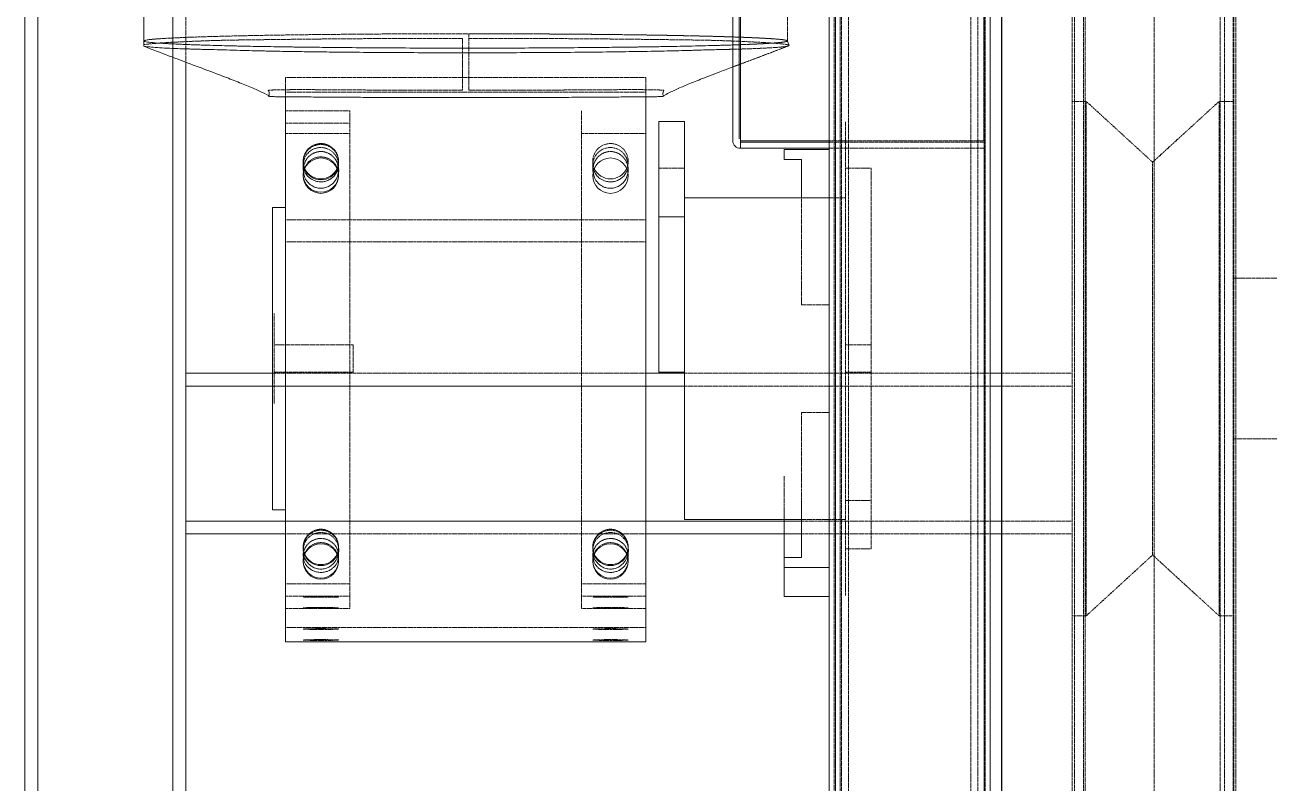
# Model space of a CAD drawing. Header units: millimetres. Extents: x 5343 to 29633, y -275 to 12336.
# Drawn here: x 20138.6 to 20525.3, y 4770.8 to 5006.6 of the extents above; entities that cross this region are included whole.
import ezdxf

# ---------------------------------------------------------------- set-up
doc = ezdxf.new("R2010")
doc.units = ezdxf.units.MM
doc.linetypes.add('HIDDEN', pattern=[0.375, 0.25, -0.125])

msp = doc.modelspace()

# ---------------------------------------------------------------- linework, layer by layer
at = {"linetype": 'HIDDEN', "lineweight": 0}
for p, q in [((20392, 3943.72), (20392, 6339.69)), ((20392.4, 3942.64), (20392.4, 6337.2)), ((20434.8, 3942.64), (20434.8, 6336.55)), ((20390.1, 3291.13), (20390.1, 5974.26)), ((20390.5, 5974.25), (20390.5, 3268.14)), ((20436.7, 5974.25), (20436.7, 3395.52)), ((20436.7, 3268.14), (20436.7, 5974.25)), ((20436.7, 5974.25), (20436.7, 3395.1)), ((20437.1, 5974.32), (20437.1, 3267.96)), ((20142.6, 2442.27), (20142.6, 5894.27)), ((20184.6, 2484.27), (20184.6, 5852.27)), ((20468.1, 5848.27), (20468.1, 2488.27)), ((20510.1, 5848.27), (20510.1, 2488.27)), ((20464.1, 5568.27), (20464.1, 4982.8)), ((20464.81, 5568.27), (20464.81, 2488.27)), ((20467.64, 5568.27), (20467.64, 2488.27)), ((20489.56, 5568.27), (20489.56, 2488.27)), ((20511.48, 5568.27), (20511.48, 2488.27)), ((20514.1, 5568.27), (20514.1, 4982.8)), ((20514.31, 5568.27), (20514.31, 2488.27)), ((20515.01, 5568.27), (20515.01, 2488.27)), ((20394.6, 2623.88), (20394.6, 5182.8)), ((20432.6, 2623.88), (20432.6, 5182.8)), ((20436.6, 4970.52), (20436.6, 5042.62)), ((20184.6, 4996.51), (20184.6, 5012.53)), ((20188.6, 4995), (20188.6, 5012.7)), ((20375.6, 5001.6), (20375.6, 5011.6)), ((20175.78, 5001.74), (20175.6, 5001.6)), ((20175.6, 5000.43), (20175.6, 5000.34)), ((20176.3, 5001.87), (20175.78, 5001.74)), ((20177.18, 5002), (20176.3, 5001.87)), ((20178.4, 5002.13), (20177.18, 5002)), ((20179.96, 5002.26), (20178.4, 5002.13)), ((20181.86, 5002.38), (20179.96, 5002.26)), ((20184.09, 5002.5), (20181.86, 5002.38)), ((20186.64, 5002.62), (20184.09, 5002.5)), ((20189.5, 5002.74), (20186.64, 5002.62)), ((20192.66, 5002.85), (20189.5, 5002.74)), ((20196.12, 5002.96), (20192.66, 5002.85)), ((20199.85, 5003.06), (20196.12, 5002.96)), ((20203.85, 5003.16), (20199.85, 5003.06)), ((20208.1, 5003.25), (20203.85, 5003.16)), ((20212.59, 5003.34), (20208.1, 5003.25)), ((20217.3, 5003.42), (20212.59, 5003.34)), ((20222.22, 5003.49), (20217.3, 5003.42)), ((20227.32, 5003.56), (20222.22, 5003.49)), ((20232.6, 5003.62), (20227.32, 5003.56)), ((20238.02, 5003.67), (20232.6, 5003.62)), ((20243.58, 5003.72), (20238.02, 5003.67)), ((20249.24, 5003.76), (20243.58, 5003.72)), ((20255, 5003.79), (20249.24, 5003.76)), ((20260.84, 5003.81), (20255, 5003.79)), ((20266.72, 5003.83), (20260.84, 5003.81)), ((20272.64, 5003.84), (20266.72, 5003.83)), ((20278.57, 5003.84), (20272.64, 5003.84)), ((20274.6, 5002.41), (20274.6, 4994.36)), ((20276.6, 5003.84), (20276.61, 5002.41)), ((20276.61, 4994.36), (20276.61, 5002.41)), ((20284.48, 5003.83), (20278.57, 5003.84)), ((20290.37, 5003.81), (20284.48, 5003.83)), ((20296.2, 5003.79), (20290.37, 5003.81)), ((20301.96, 5003.76), (20296.2, 5003.79)), ((20307.63, 5003.72), (20301.96, 5003.76)), ((20313.19, 5003.67), (20307.63, 5003.72)), ((20318.61, 5003.62), (20313.19, 5003.67)), ((20323.88, 5003.56), (20318.61, 5003.62)), ((20328.99, 5003.49), (20323.88, 5003.56)), ((20333.9, 5003.42), (20328.99, 5003.49)), ((20338.61, 5003.34), (20333.9, 5003.42)), ((20343.1, 5003.25), (20338.61, 5003.34)), ((20347.35, 5003.16), (20343.1, 5003.25)), ((20351.35, 5003.06), (20347.35, 5003.16)), ((20355.09, 5002.96), (20351.35, 5003.06)), ((20358.54, 5002.85), (20355.09, 5002.96)), ((20361.71, 5002.74), (20358.54, 5002.85)), ((20358.6, 5000.36), (20361.71, 5000.47)), ((20364.57, 5002.62), (20361.71, 5002.74)), ((20361.71, 5000.47), (20364.57, 5000.58)), ((20367.12, 5002.5), (20364.57, 5002.62)), ((20364.57, 5000.58), (20367.12, 5000.7)), ((20369.34, 5002.38), (20367.12, 5002.5)), ((20367.12, 5000.7), (20369.34, 5000.82)), ((20371.24, 5002.26), (20369.34, 5002.38)), ((20369.34, 5000.82), (20371.24, 5000.95)), ((20372.8, 5002.13), (20371.24, 5002.26)), ((20371.24, 5000.95), (20372.8, 5001.08)), ((20374.03, 5002), (20372.8, 5002.13)), ((20372.8, 5001.08), (20374.03, 5001.21)), ((20374.9, 5001.87), (20374.03, 5002)), ((20374.03, 5001.21), (20374.9, 5001.34)), ((20375.43, 5001.74), (20374.9, 5001.87)), ((20374.9, 5001.34), (20375.43, 5001.47)), ((20375.6, 5001.6), (20375.43, 5001.74)), ((20375.43, 5001.47), (20375.6, 5001.6)), ((20375.87, 5000.92), (20375.6, 5001.62)), ((20376.13, 5000.22), (20375.87, 5000.92)), ((20175.6, 4999.99), (20175.6, 4999.97)), ((20274.6, 4994.36), (20274.6, 4986.31)), ((20276.6, 4986.31), (20276.61, 4994.36)), ((20219.6, 4990.18), (20219.6, 4985.69)), ((20331.6, 4990.18), (20219.6, 4990.18)), ((20331.6, 4990.18), (20331.6, 4985.69)), ((20219.6, 4985.69), (20219.6, 4984.2)), ((20331.6, 4985.69), (20219.6, 4985.69)), ((20331.6, 4985.69), (20331.6, 4984.2)), ((20464.1, 4982.8), (20464.1, 4852.13)), ((20468.46, 4982.8), (20464.1, 4982.8)), ((20468.46, 4982.8), (20468.46, 4852.13)), ((20489.1, 4963.89), (20468.46, 4982.8)), ((20509.75, 4982.8), (20489.1, 4963.89)), ((20509.75, 4982.8), (20509.75, 4852.13)), ((20514.1, 4982.8), (20509.75, 4982.8)), ((20514.1, 4982.8), (20514.1, 4852.13)), ((20239.6, 4979.89), (20219.6, 4979.89)), ((20239.6, 4976.03), (20239.6, 4979.89)), ((20311.6, 4979.89), (20311.6, 4976.03)), ((20239.6, 4976.03), (20219.6, 4976.03)), ((20239.6, 4825.07), (20239.6, 4976.03)), ((20311.6, 4976.03), (20311.6, 4825.07)), ((20393.6, 4946.92), (20393.6, 4976.51)), ((20239.6, 4972.8), (20219.6, 4972.8)), ((20331.6, 4972.8), (20311.6, 4972.8)), ((20388.6, 4970.52), (20436.6, 4970.52)), ((20437.1, 4970.14), (20388.6, 4970.14)), ((20437.1, 4968.22), (20388.6, 4968.22)), ((20225.29, 4962.77), (20225.1, 4964.19)), ((20225.1, 4963.9), (20225.29, 4962.47)), ((20225.58, 4961.94), (20225.29, 4962.77)), ((20225.29, 4962.47), (20225.52, 4961.8)), ((20315.29, 4962.77), (20315.1, 4964.19)), ((20315.58, 4961.94), (20315.29, 4962.77)), ((20335.6, 4961.99), (20343.6, 4961.99)), ((20393.6, 4961.99), (20401.6, 4961.99)), ((20401.6, 4961.99), (20401.6, 4907.05)), ((20489.1, 4963.89), (20489.1, 4864.12)), ((20225.1, 4960.03), (20225.1, 4959.7)), ((20236.1, 4960.03), (20236.1, 4959.86)), ((20236.1, 4959.7), (20236.1, 4960.03)), ((20379.98, 4952.8), (20379.98, 4919.56)), ((20393.6, 4952.8), (20388.6, 4952.8)), ((20331.6, 4945.94), (20219.6, 4945.94)), ((20393.6, 4907.05), (20393.6, 4946.92)), ((20219.6, 4939.14), (20331.6, 4939.14)), ((21309.9, 4927.8), (20514.1, 4927.8)), ((20464.1, 4882.8), (20464.1, 4922.8)), ((20379.98, 4919.56), (20388.6, 4919.56)), ((20216.1, 4888.8), (20216.1, 4916.8)), ((20240.6, 4907.05), (20216.1, 4907.05)), ((20240.6, 4903.88), (20240.6, 4907.05)), ((20240.6, 4898.55), (20240.6, 4903.88)), ((20393.6, 4843.61), (20393.6, 4907.05)), ((20401.6, 4907.05), (20393.6, 4907.05)), ((20401.6, 4843.61), (20401.6, 4907.05)), ((20331.6, 4898.27), (20215.6, 4898.27)), ((20216.1, 4898.55), (20240.6, 4898.55)), ((20438.6, 4898.27), (20343.6, 4898.27)), ((20401.6, 4898.55), (20393.6, 4898.55)), ((20464.1, 4898.27), (20442.1, 4898.27)), ((20464.1, 4894.27), (20188.6, 4894.27)), ((20331.6, 4894.27), (20215.6, 4894.27)), ((20438.6, 4894.27), (20343.6, 4894.27)), ((20464.1, 4894.27), (20442.1, 4894.27)), ((20379.98, 4886.05), (20388.6, 4886.05)), ((20379.98, 4858.81), (20379.98, 4886.05)), ((20514.1, 4877.8), (21309.9, 4877.8)), ((20374.6, 4855.27), (20374.6, 4866.22)), ((20489.1, 4864.12), (20489.1, 4841.72)), ((20393.6, 4858.69), (20401.6, 4858.69)), ((20464.1, 4852.27), (20188.6, 4852.27)), ((20331.6, 4852.27), (20219.6, 4852.27)), ((20379.98, 4852.8), (20393.6, 4852.8)), ((20438.6, 4852.27), (20379.98, 4852.27)), ((20464.1, 4852.27), (20442.1, 4852.27)), ((20464.1, 4852.13), (20464.1, 4822.8)), ((20468.46, 4852.13), (20468.46, 4822.8)), ((20509.75, 4852.13), (20509.75, 4822.8)), ((20514.1, 4852.13), (20514.1, 4822.8)), ((20331.6, 4848.27), (20219.6, 4848.27)), ((20438.6, 4848.27), (20379.98, 4848.27)), ((20464.1, 4848.27), (20442.1, 4848.27)), ((20225.29, 4842.8), (20225.1, 4844.22)), ((20225.1, 4843.93), (20225.29, 4842.5)), ((20225.1, 4843.11), (20225.41, 4841.24)), ((20225.58, 4841.97), (20225.29, 4842.8)), ((20225.29, 4842.5), (20225.52, 4841.83)), ((20315.1, 4844.22), (20315.1, 4843.93)), ((20315.29, 4842.8), (20315.1, 4844.22)), ((20315.1, 4843.93), (20315.29, 4842.5)), ((20315.1, 4843.11), (20315.41, 4841.24)), ((20315.58, 4841.97), (20315.29, 4842.8)), ((20315.29, 4842.5), (20315.52, 4841.83)), ((20326.1, 4843.93), (20326.1, 4844.22)), ((20393.6, 4829.1), (20393.6, 4843.61)), ((20393.6, 4843.61), (20401.6, 4843.61)), ((20468.46, 4822.8), (20489.1, 4841.72)), ((20489.1, 4841.72), (20509.75, 4822.8)), ((20225.1, 4840.06), (20225.1, 4839.73)), ((20236.1, 4840.06), (20236.1, 4839.89)), ((20236.1, 4839.73), (20236.1, 4840.06)), ((20315.1, 4840.06), (20315.1, 4839.73)), ((20326.1, 4840.06), (20326.1, 4839.89)), ((20326.1, 4839.73), (20326.1, 4840.06)), ((20374.6, 4837.81), (20388.6, 4837.81)), ((20219.6, 4832.8), (20239.6, 4832.8)), ((20311.6, 4832.8), (20331.6, 4832.8)), ((20239.6, 4828.93), (20219.6, 4828.93)), ((20225.1, 4828.69), (20225.29, 4828.72)), ((20225.29, 4828.65), (20225.1, 4828.69)), ((20225.29, 4828.72), (20225.84, 4828.75)), ((20225.84, 4828.62), (20225.29, 4828.65)), ((20225.84, 4828.75), (20226.71, 4828.77)), ((20226.71, 4828.6), (20225.84, 4828.62)), ((20226.71, 4828.77), (20227.85, 4828.79)), ((20227.85, 4828.58), (20226.71, 4828.6)), ((20227.85, 4828.79), (20229.18, 4828.8)), ((20229.18, 4828.57), (20227.85, 4828.58)), ((20229.18, 4828.8), (20230.6, 4828.81)), ((20230.6, 4828.56), (20229.18, 4828.57)), ((20230.6, 4828.81), (20232.03, 4828.8)), ((20232.03, 4828.57), (20230.6, 4828.56)), ((20232.03, 4828.8), (20233.35, 4828.79)), ((20233.35, 4828.58), (20232.03, 4828.57)), ((20233.35, 4828.79), (20234.49, 4828.77)), ((20234.49, 4828.6), (20233.35, 4828.58)), ((20234.49, 4828.77), (20235.37, 4828.75)), ((20235.37, 4828.62), (20234.49, 4828.6)), ((20235.37, 4828.75), (20235.92, 4828.72)), ((20235.92, 4828.65), (20235.37, 4828.62)), ((20235.92, 4828.72), (20236.1, 4828.69)), ((20236.1, 4828.69), (20235.92, 4828.65)), ((20311.6, 4828.93), (20331.6, 4828.93)), ((20315.1, 4828.69), (20315.29, 4828.72)), ((20315.29, 4828.65), (20315.1, 4828.69)), ((20315.29, 4828.72), (20315.84, 4828.75)), ((20315.84, 4828.62), (20315.29, 4828.65)), ((20315.84, 4828.75), (20316.71, 4828.77)), ((20316.71, 4828.6), (20315.84, 4828.62)), ((20316.71, 4828.77), (20317.85, 4828.79)), ((20317.85, 4828.58), (20316.71, 4828.6)), ((20317.85, 4828.79), (20319.18, 4828.8)), ((20319.18, 4828.57), (20317.85, 4828.58)), ((20319.18, 4828.8), (20320.6, 4828.81)), ((20320.6, 4828.56), (20319.18, 4828.57)), ((20320.6, 4828.81), (20322.03, 4828.8)), ((20322.03, 4828.57), (20320.6, 4828.56)), ((20322.03, 4828.8), (20323.35, 4828.79)), ((20323.35, 4828.58), (20322.03, 4828.57)), ((20323.35, 4828.79), (20324.49, 4828.77)), ((20324.49, 4828.6), (20323.35, 4828.58)), ((20324.49, 4828.77), (20325.37, 4828.75)), ((20325.37, 4828.62), (20324.49, 4828.6)), ((20325.37, 4828.75), (20325.92, 4828.72)), ((20325.92, 4828.65), (20325.37, 4828.62)), ((20325.92, 4828.72), (20326.1, 4828.69)), ((20326.1, 4828.69), (20325.92, 4828.65)), ((20239.6, 4825.07), (20219.6, 4825.07)), ((20225.1, 4825.27), (20225.29, 4825.3)), ((20225.29, 4825.23), (20225.1, 4825.27)), ((20225.29, 4825.3), (20225.84, 4825.33)), ((20225.84, 4825.21), (20225.29, 4825.23)), ((20225.84, 4825.33), (20226.71, 4825.35)), ((20226.71, 4825.18), (20225.84, 4825.21)), ((20226.71, 4825.35), (20227.85, 4825.37)), ((20227.85, 4825.16), (20226.71, 4825.18)), ((20227.85, 4825.37), (20229.18, 4825.39)), ((20229.18, 4825.15), (20227.85, 4825.16)), ((20229.18, 4825.39), (20230.6, 4825.39)), ((20230.6, 4825.14), (20229.18, 4825.15)), ((20230.6, 4825.39), (20232.03, 4825.39)), ((20232.03, 4825.15), (20230.6, 4825.14)), ((20232.03, 4825.39), (20233.35, 4825.37)), ((20233.35, 4825.16), (20232.03, 4825.15)), ((20233.35, 4825.37), (20234.49, 4825.35)), ((20234.49, 4825.18), (20233.35, 4825.16)), ((20234.49, 4825.35), (20235.37, 4825.33)), ((20235.37, 4825.21), (20234.49, 4825.18)), ((20235.37, 4825.33), (20235.92, 4825.3)), ((20235.92, 4825.23), (20235.37, 4825.21)), ((20235.92, 4825.3), (20236.1, 4825.27)), ((20236.1, 4825.27), (20235.92, 4825.23)), ((20311.6, 4825.07), (20331.6, 4825.07)), ((20315.1, 4825.27), (20315.29, 4825.3)), ((20315.29, 4825.23), (20315.1, 4825.27)), ((20315.29, 4825.3), (20315.84, 4825.33)), ((20315.84, 4825.21), (20315.29, 4825.23)), ((20315.84, 4825.33), (20316.71, 4825.35)), ((20316.71, 4825.18), (20315.84, 4825.21)), ((20316.71, 4825.35), (20317.85, 4825.37)), ((20317.85, 4825.16), (20316.71, 4825.18)), ((20317.85, 4825.37), (20319.18, 4825.39)), ((20319.18, 4825.15), (20317.85, 4825.16)), ((20319.18, 4825.39), (20320.6, 4825.39)), ((20320.6, 4825.14), (20319.18, 4825.15)), ((20320.6, 4825.39), (20322.03, 4825.39)), ((20322.03, 4825.15), (20320.6, 4825.14)), ((20322.03, 4825.39), (20323.35, 4825.37)), ((20323.35, 4825.16), (20322.03, 4825.15)), ((20323.35, 4825.37), (20324.49, 4825.35)), ((20324.49, 4825.18), (20323.35, 4825.16)), ((20324.49, 4825.35), (20325.37, 4825.33)), ((20325.37, 4825.21), (20324.49, 4825.18)), ((20325.37, 4825.33), (20325.92, 4825.3)), ((20325.92, 4825.23), (20325.37, 4825.21)), ((20325.92, 4825.3), (20326.1, 4825.27)), ((20326.1, 4825.27), (20325.92, 4825.23)), ((20464.1, 4822.8), (20464.1, 2488.27)), ((20464.1, 4822.8), (20468.46, 4822.8)), ((20509.75, 4822.8), (20514.1, 4822.8)), ((20514.1, 4822.8), (20514.1, 3368.27)), ((20331.6, 4819.22), (20219.6, 4819.22)), ((20225.1, 4818.69), (20225.29, 4818.72)), ((20225.29, 4818.66), (20225.1, 4818.69)), ((20225.29, 4818.72), (20225.84, 4818.75)), ((20225.84, 4818.63), (20225.29, 4818.66)), ((20225.84, 4818.75), (20226.71, 4818.78)), ((20226.71, 4818.6), (20225.84, 4818.63)), ((20226.71, 4818.78), (20227.85, 4818.79)), ((20227.85, 4818.58), (20226.71, 4818.6)), ((20227.85, 4818.79), (20229.18, 4818.81)), ((20229.18, 4818.57), (20227.85, 4818.58)), ((20229.18, 4818.81), (20230.6, 4818.81)), ((20230.6, 4818.57), (20229.18, 4818.57)), ((20230.6, 4818.81), (20232.03, 4818.81)), ((20232.03, 4818.57), (20230.6, 4818.57)), ((20232.03, 4818.81), (20233.35, 4818.79)), ((20233.35, 4818.58), (20232.03, 4818.57)), ((20233.35, 4818.79), (20234.49, 4818.78)), ((20234.49, 4818.6), (20233.35, 4818.58)), ((20234.49, 4818.78), (20235.37, 4818.75)), ((20235.37, 4818.63), (20234.49, 4818.6)), ((20235.37, 4818.75), (20235.92, 4818.72)), ((20235.92, 4818.66), (20235.37, 4818.63)), ((20235.92, 4818.72), (20236.1, 4818.69)), ((20236.1, 4818.69), (20235.92, 4818.66)), ((20315.1, 4818.69), (20315.29, 4818.72)), ((20315.29, 4818.66), (20315.1, 4818.69)), ((20315.29, 4818.72), (20315.84, 4818.75)), ((20315.84, 4818.63), (20315.29, 4818.66)), ((20315.84, 4818.75), (20316.71, 4818.78)), ((20316.71, 4818.6), (20315.84, 4818.63)), ((20316.71, 4818.78), (20317.85, 4818.79)), ((20317.85, 4818.58), (20316.71, 4818.6)), ((20317.85, 4818.79), (20319.18, 4818.81)), ((20319.18, 4818.57), (20317.85, 4818.58)), ((20319.18, 4818.81), (20320.6, 4818.81)), ((20320.6, 4818.57), (20319.18, 4818.57)), ((20320.6, 4818.81), (20322.03, 4818.81)), ((20322.03, 4818.57), (20320.6, 4818.57)), ((20322.03, 4818.81), (20323.35, 4818.79)), ((20323.35, 4818.58), (20322.03, 4818.57)), ((20323.35, 4818.79), (20324.49, 4818.78)), ((20324.49, 4818.6), (20323.35, 4818.58)), ((20324.49, 4818.78), (20325.37, 4818.75)), ((20325.37, 4818.63), (20324.49, 4818.6)), ((20325.37, 4818.75), (20325.92, 4818.72)), ((20325.92, 4818.66), (20325.37, 4818.63)), ((20325.92, 4818.72), (20326.1, 4818.69)), ((20326.1, 4818.69), (20325.92, 4818.66)), ((20225.1, 4815.27), (20225.29, 4815.3)), ((20225.29, 4815.24), (20225.1, 4815.27)), ((20225.29, 4815.3), (20225.84, 4815.33)), ((20225.84, 4815.21), (20225.29, 4815.24)), ((20225.84, 4815.33), (20226.71, 4815.36)), ((20226.71, 4815.18), (20225.84, 4815.21)), ((20226.71, 4815.36), (20227.85, 4815.38)), ((20227.85, 4815.16), (20226.71, 4815.18)), ((20227.85, 4815.38), (20229.18, 4815.39)), ((20229.18, 4815.15), (20227.85, 4815.16)), ((20229.18, 4815.39), (20230.6, 4815.39)), ((20230.6, 4815.15), (20229.18, 4815.15)), ((20230.6, 4815.39), (20232.03, 4815.39)), ((20232.03, 4815.15), (20230.6, 4815.15)), ((20232.03, 4815.39), (20233.35, 4815.38)), ((20233.35, 4815.16), (20232.03, 4815.15)), ((20233.35, 4815.38), (20234.49, 4815.36)), ((20234.49, 4815.18), (20233.35, 4815.16)), ((20234.49, 4815.36), (20235.37, 4815.33)), ((20235.37, 4815.21), (20234.49, 4815.18)), ((20235.37, 4815.33), (20235.92, 4815.3)), ((20235.92, 4815.24), (20235.37, 4815.21)), ((20235.92, 4815.3), (20236.1, 4815.27)), ((20236.1, 4815.27), (20235.92, 4815.24)), ((20315.1, 4815.27), (20315.29, 4815.3)), ((20315.29, 4815.24), (20315.1, 4815.27)), ((20315.29, 4815.3), (20315.84, 4815.33)), ((20315.84, 4815.21), (20315.29, 4815.24)), ((20315.84, 4815.33), (20316.71, 4815.36)), ((20316.71, 4815.18), (20315.84, 4815.21)), ((20316.71, 4815.36), (20317.85, 4815.38)), ((20317.85, 4815.16), (20316.71, 4815.18)), ((20317.85, 4815.38), (20319.18, 4815.39)), ((20319.18, 4815.15), (20317.85, 4815.16)), ((20319.18, 4815.39), (20320.6, 4815.39)), ((20320.6, 4815.15), (20319.18, 4815.15)), ((20320.6, 4815.39), (20322.03, 4815.39)), ((20322.03, 4815.15), (20320.6, 4815.15)), ((20322.03, 4815.39), (20323.35, 4815.38)), ((20323.35, 4815.16), (20322.03, 4815.15)), ((20323.35, 4815.38), (20324.49, 4815.36)), ((20324.49, 4815.18), (20323.35, 4815.16)), ((20324.49, 4815.36), (20325.37, 4815.33)), ((20325.37, 4815.21), (20324.49, 4815.18)), ((20325.37, 4815.33), (20325.92, 4815.3)), ((20325.92, 4815.24), (20325.37, 4815.21)), ((20325.92, 4815.3), (20326.1, 4815.27)), ((20326.1, 4815.27), (20325.92, 4815.24))]:
    msp.add_line(p, q, dxfattribs=at)
at = {"linetype": 'Continuous', "lineweight": 0}
for p, q in [((20442.26, 6295.44), (20442.26, 2052.83)), ((20442.1, 6132.8), (20442.1, 3949.95)), ((20358.6, 4971.2), (20358.6, 5042.62)), ((20360.6, 4971.2), (20360.6, 5043.3)), ((20361, 4970.52), (20361, 5042.62)), ((20343.6, 4976.51), (20335.6, 4976.51)), ((20335.6, 4946.92), (20335.6, 4976.51)), ((20343.6, 4946.92), (20343.6, 4976.51)), ((20358.6, 4971.2), (20358.6, 4970.52)), ((20361, 4970.52), (20388.6, 4970.52)), ((20388.6, 4970.14), (20361, 4970.14)), ((20361, 4970.14), (20361, 4968.22)), ((20374.6, 4967.8), (20374.6, 4964.71)), ((20388.6, 4967.8), (20374.6, 4967.8)), ((20374.6, 4964.71), (20379.98, 4964.71)), ((20379.98, 4964.71), (20379.98, 4952.8)), ((20335.6, 4946.92), (20335.6, 4898.55)), ((20335.6, 4946.92), (20343.6, 4946.92)), ((20343.6, 4852.8), (20343.6, 4946.92)), ((20215.6, 4877.8), (20215.6, 4927.8)), ((20343.6, 4898.55), (20335.6, 4898.55)), ((20379.98, 4840.9), (20379.98, 4858.81)), ((20374.6, 4840.9), (20374.6, 4855.27)), ((20374.6, 4840.9), (20379.98, 4840.9))]:
    msp.add_line(p, q, dxfattribs=at)
at = {"linetype": 'Continuous', "lineweight": 15}
for p, q in [((20388.6, 3268.64), (20388.6, 5974.79)), ((20438.6, 5975.12), (20438.6, 3267.96)), ((20390.5, 5974.25), (20390.5, 3267.72)), ((20436.7, 3267.72), (20436.7, 5974.25)), ((20138.6, 2438.27), (20138.6, 5898.27)), ((20142.6, 2442.27), (20142.6, 5894.27)), ((20175.6, 5011.6), (20175.6, 5001.6)), ((20175.6, 5001.6), (20175.78, 5001.47)), ((20175.78, 5001.47), (20176.3, 5001.34)), ((20176.3, 5001.34), (20177.18, 5001.21)), ((20177.18, 5001.21), (20178.4, 5001.08)), ((20178.4, 5001.08), (20179.96, 5000.95)), ((20179.96, 5000.95), (20181.86, 5000.82)), ((20181.86, 5000.82), (20184.09, 5000.7)), ((20184.09, 5000.7), (20186.64, 5000.58)), ((20186.64, 5000.58), (20189.5, 5000.47)), ((20189.5, 5000.47), (20192.66, 5000.35)), ((20192.66, 5000.35), (20196.12, 5000.25)), ((20196.12, 5000.25), (20199.85, 5000.14)), ((20199.85, 5000.14), (20203.85, 5000.05)), ((20203.85, 5000.05), (20208.1, 4999.95)), ((20343.1, 4999.95), (20347.35, 5000.05)), ((20347.35, 5000.05), (20351.35, 5000.14)), ((20351.35, 5000.14), (20355.09, 5000.25)), ((20355.09, 5000.25), (20358.54, 5000.35)), ((20358.54, 5000.35), (20358.6, 5000.36)), ((20184.6, 2484.27), (20184.6, 4996.51)), ((20208.1, 4999.95), (20212.59, 4999.87)), ((20212.59, 4999.87), (20217.3, 4999.79)), ((20217.3, 4999.79), (20222.22, 4999.71)), ((20222.22, 4999.71), (20227.32, 4999.65)), ((20227.32, 4999.65), (20232.6, 4999.59)), ((20232.6, 4999.59), (20238.02, 4999.53)), ((20238.02, 4999.53), (20243.58, 4999.49)), ((20243.58, 4999.49), (20249.24, 4999.45)), ((20249.24, 4999.45), (20255, 4999.42)), ((20255, 4999.42), (20260.84, 4999.39)), ((20260.84, 4999.39), (20266.72, 4999.38)), ((20266.72, 4999.38), (20272.64, 4999.37)), ((20272.64, 4999.37), (20278.57, 4999.37)), ((20278.57, 4999.37), (20284.48, 4999.38)), ((20284.48, 4999.38), (20290.37, 4999.39)), ((20290.37, 4999.39), (20296.2, 4999.42)), ((20296.2, 4999.42), (20301.96, 4999.45)), ((20301.96, 4999.45), (20307.63, 4999.49)), ((20307.63, 4999.49), (20313.19, 4999.53)), ((20313.19, 4999.53), (20318.61, 4999.59)), ((20318.61, 4999.59), (20323.88, 4999.65)), ((20323.88, 4999.65), (20328.99, 4999.71)), ((20328.99, 4999.71), (20333.9, 4999.79)), ((20333.9, 4999.79), (20338.61, 4999.87)), ((20338.61, 4999.87), (20343.1, 4999.95)), ((20188.6, 4898.27), (20188.6, 4995)), ((20219.6, 4984.2), (20219.6, 4814.73)), ((20331.6, 4984.2), (20331.6, 4814.73)), ((20361, 4970.52), (20361, 4970.14)), ((20388.6, 4968.22), (20361, 4968.22)), ((20219.6, 4949.8), (20215.6, 4949.8)), ((20215.6, 4855.8), (20215.6, 4949.8)), ((20388.6, 4952.8), (20343.6, 4952.8)), ((20188.6, 4894.27), (20188.6, 4898.27)), ((20215.6, 4898.27), (20188.6, 4898.27)), ((20343.6, 4898.27), (20331.6, 4898.27)), ((20442.1, 4898.27), (20438.6, 4898.27)), ((20188.6, 4852.27), (20188.6, 4894.27)), ((20215.6, 4894.27), (20188.6, 4894.27)), ((20343.6, 4894.27), (20331.6, 4894.27)), ((20442.1, 4894.27), (20438.6, 4894.27)), ((20215.6, 4855.8), (20219.6, 4855.8)), ((20188.6, 4848.27), (20188.6, 4852.27)), ((20219.6, 4852.27), (20188.6, 4852.27)), ((20379.98, 4852.27), (20331.6, 4852.27)), ((20343.6, 4852.8), (20379.98, 4852.8)), ((20442.1, 4852.27), (20438.6, 4852.27)), ((20188.6, 3488.27), (20188.6, 4848.27)), ((20219.6, 4848.27), (20188.6, 4848.27)), ((20379.98, 4848.27), (20331.6, 4848.27)), ((20442.1, 4848.27), (20438.6, 4848.27)), ((20374.6, 4837.81), (20374.6, 4840.9)), ((20388.6, 4837.81), (20374.6, 4837.81)), ((20374.6, 4837.81), (20374.6, 4828.8)), ((20374.6, 4828.8), (20388.6, 4828.8)), ((20331.6, 4814.73), (20219.6, 4814.73))]:
    msp.add_line(p, q, dxfattribs=at)
for centre in [(20230.6, 4959.7), (20230.6, 4839.73), (20320.6, 4839.73)]:
    msp.add_circle(centre, 5.5, dxfattribs=at)
at = {"linetype": 'Continuous', "lineweight": 0}
msp.add_circle((20320.6, 4959.7), 5.5, dxfattribs=at)
at = {"linetype": 'HIDDEN', "lineweight": 0}
for centre, radius, start, end in [((20230.6, 4964.19), 5.5, 335.9048, 179.9946), ((20230.6, 4963.9), 5.5, 337.5525, 179.9943), ((20320.6, 4964.19), 5.5, 335.9048, 179.9946), ((20230.57, 4962.98), 5.47, 343.3609, 178.5981), ((20230.6, 4960.03), 5.5, 0.0093, 181.7369), ((20320.57, 4962.98), 5.47, 343.3609, 178.5981), ((20230.6, 4844.22), 5.5, 335.9048, 179.9946), ((20230.6, 4843.93), 5.5, 337.5525, 179.9943), ((20320.6, 4844.22), 5.5, 335.9048, 179.9946), ((20320.6, 4843.93), 5.5, 337.5525, 179.9943), ((20230.63, 4843.2), 5.53, 340.1022, 181.025), ((20230.6, 4840.06), 5.5, 0.0093, 181.7369), ((20320.63, 4843.2), 5.53, 340.1022, 181.025), ((20320.6, 4840.06), 5.5, 0.0103, 181.7359)]:
    msp.add_arc(centre, radius, start, end, dxfattribs=at)
at = {"linetype": 'Continuous', "lineweight": 0}
for centre, radius, start, end in [((20360.95, 4970.57), 2.35, 181.2297, 271.179), ((20230.6, 4963.9), 5.5, 202.4693, 337.5307), ((20230.6, 4964.19), 5.5, 204.1169, 335.8831), ((20320.6, 4964.19), 5.5, 204.1169, 335.8831), ((20230.6, 4843.93), 5.5, 202.4693, 337.5307), ((20230.6, 4844.22), 5.5, 204.1169, 335.8831), ((20320.6, 4843.93), 5.5, 202.4693, 337.5307), ((20320.6, 4840.06), 5.5, 181.7582, 358.2418)]:
    msp.add_arc(centre, radius, start, end, dxfattribs=at)
at = {"linetype": 'Continuous', "lineweight": 15}
for centre, start, end in [((20230.6, 4960.03), 181.7582, 358.2418), ((20320.6, 4844.22), 204.1169, 335.8831), ((20230.6, 4840.06), 181.7582, 358.2418)]:
    msp.add_arc(centre, 5.5, start, end, dxfattribs=at)
at = {"linetype": 'HIDDEN', "lineweight": 0}
for points, knots in [([(20274.6, 5002.41), (20267.08, 5002.41), (20259.58, 5002.39), (20248.63, 5002.34), (20245.03, 5002.32), (20237.97, 5002.27), (20234.52, 5002.24), (20227.81, 5002.18), (20224.54, 5002.14), (20218.25, 5002.07), (20215.22, 5002.03), (20211.59, 5001.98), (20210.87, 5001.97), (20209.46, 5001.96), (20208.74, 5001.95), (20208, 5001.94), (20207.87, 5001.93), (20207.61, 5001.93), (20207.48, 5001.93), (20207.16, 5001.92), (20206.99, 5001.92), (20206.71, 5001.92), (20206.59, 5001.92), (20206.38, 5001.91), (20206.28, 5001.91), (20205.37, 5001.9), (20204.6, 5001.89), (20202.33, 5001.85), (20200.9, 5001.82), (20198.15, 5001.75), (20196.83, 5001.72), (20195.21, 5001.66), (20194.72, 5001.64), (20194.16, 5001.62), (20193.92, 5001.61), (20193.76, 5001.61), (20193.69, 5001.6), (20193.48, 5001.59), (20193.35, 5001.59), (20193.05, 5001.58), (20192.94, 5001.57), (20192.73, 5001.56), (20192.66, 5001.56), (20192.5, 5001.56), (20192.42, 5001.55), (20191.66, 5001.52), (20190.95, 5001.49), (20188.8, 5001.4), (20187.31, 5001.33), (20185.25, 5001.23), (20184.58, 5001.2), (20183.33, 5001.13), (20182.73, 5001.09), (20181.03, 5000.99), (20180.03, 5000.92), (20177.43, 5000.71), (20176.24, 5000.57), (20175.6, 5000.43)], [0, 0, 0, 0, 0.125, 0.125, 0.1875, 0.1875, 0.25, 0.25, 0.3125, 0.3125, 0.375, 0.375, 0.390625, 0.390625, 0.40625, 0.40625, 0.410156, 0.410156, 0.414062, 0.414062, 0.421875, 0.421875, 0.429687, 0.429687, 0.4375, 0.4375, 0.5, 0.5, 0.625, 0.625, 0.75, 0.75, 0.78125, 0.796875, 0.804687, 0.804687, 0.8125, 0.8125, 0.820312, 0.820312, 0.824219, 0.824219, 0.826172, 0.826172, 0.828125, 0.828125, 0.84375, 0.84375, 0.875, 0.875, 0.890625, 0.890625, 0.90625, 0.90625, 0.9375, 0.9375, 1, 1, 1, 1]), ([(20276.6, 5003.84), (20280.1, 5003.83), (20287.09, 5003.83), (20297.44, 5003.79), (20307.54, 5003.72), (20317.26, 5003.64), (20326.51, 5003.53), (20333.26, 5003.43), (20337.83, 5003.35), (20340.45, 5003.3), (20342.54, 5003.26), (20343.95, 5003.23), (20344.74, 5003.22), (20345.31, 5003.2), (20347.07, 5003.17), (20349.94, 5003.1), (20352.72, 5003.03), (20354.41, 5002.98), (20355.13, 5002.96), (20355.85, 5002.94), (20356.58, 5002.91), (20357.21, 5002.89), (20357.87, 5002.87), (20359.26, 5002.83), (20361.44, 5002.75), (20364.18, 5002.64), (20366.77, 5002.52), (20369.07, 5002.4), (20371.63, 5002.24), (20374, 5002.03), (20375.53, 5001.77), (20375.75, 5001.52), (20374.67, 5001.26), (20372.29, 5001.01), (20369.27, 5000.81), (20366.25, 5000.66), (20363.75, 5000.54), (20361.51, 5000.46), (20359.78, 5000.39), (20358.96, 5000.37), (20358.6, 5000.36)], [0, 0, 0, 0, 0.0487385, 0.0974431, 0.1460783, 0.1946091, 0.2430002, 0.2912165, 0.3072509, 0.3232614, 0.3386011, 0.346109, 0.3501143, 0.3536407, 0.3571406, 0.3845013, 0.4115376, 0.4169985, 0.4224974, 0.4280446, 0.4336516, 0.4396175, 0.4432113, 0.4496633, 0.4733563, 0.5000245, 0.5277121, 0.5554783, 0.5832842, 0.6363146, 0.689421, 0.7425582, 0.79568, 0.8487404, 0.9016948, 0.9281298, 0.9544351, 0.9795365, 0.9910982, 1, 1, 1, 1]), ([(20375.84, 5000.38), (20375.37, 5000.52), (20374.32, 5000.66), (20371.12, 5000.94), (20368.97, 5001.08), (20364.99, 5001.28), (20363.52, 5001.35), (20361.35, 5001.45), (20360.63, 5001.48), (20359.75, 5001.52), (20359.5, 5001.53), (20359.24, 5001.54), (20359.07, 5001.55), (20358.98, 5001.55), (20358.58, 5001.57), (20358.34, 5001.57), (20358, 5001.59), (20357.88, 5001.59), (20357.74, 5001.6), (20357.7, 5001.6), (20357.62, 5001.6), (20357.58, 5001.6), (20357.38, 5001.61), (20356.9, 5001.63), (20356.42, 5001.65), (20354.79, 5001.71), (20353.47, 5001.75), (20350.72, 5001.82), (20349.29, 5001.84), (20347.02, 5001.88), (20346.24, 5001.89), (20345.34, 5001.91), (20345.24, 5001.91), (20345.03, 5001.91), (20344.93, 5001.91), (20344.68, 5001.92), (20344.53, 5001.92), (20344.26, 5001.92), (20344.16, 5001.92), (20343.93, 5001.93), (20343.81, 5001.93), (20343.13, 5001.94), (20342.44, 5001.95), (20341.02, 5001.97), (20340.29, 5001.98), (20336.64, 5002.02), (20333.59, 5002.06), (20327.24, 5002.14), (20323.95, 5002.17), (20317.17, 5002.24), (20313.68, 5002.26), (20306.55, 5002.32), (20302.91, 5002.34), (20291.82, 5002.39), (20284.22, 5002.41), (20276.61, 5002.41)], [0, 0, 0, 0, 0.0625, 0.0625, 0.125, 0.125, 0.15625, 0.15625, 0.171875, 0.171875, 0.175781, 0.177734, 0.177734, 0.179687, 0.179687, 0.1875, 0.1875, 0.195312, 0.195312, 0.199219, 0.199219, 0.203125, 0.203125, 0.21875, 0.25, 0.25, 0.375, 0.375, 0.5, 0.5, 0.5625, 0.5625, 0.570312, 0.570312, 0.578125, 0.578125, 0.585937, 0.585937, 0.589844, 0.589844, 0.59375, 0.59375, 0.609375, 0.609375, 0.625, 0.625, 0.6875, 0.6875, 0.75, 0.75, 0.8125, 0.8125, 0.875, 0.875, 1, 1, 1, 1]), ([(20375.99, 5000.1), (20375.74, 5000.02), (20375.22, 4999.86), (20372.82, 4999.62), (20369.67, 4999.42), (20366.23, 4999.26), (20363.62, 4999.17), (20361.57, 4999.1), (20360.28, 4999.06), (20359.29, 4999.03), (20358.73, 4999.02), (20358.6, 4999.02)], [0, 0, 0, 0, 0.1907839, 0.3958408, 0.6005489, 0.7293197, 0.8559668, 0.9029841, 0.9472527, 0.987989, 1, 1, 1, 1]), ([(20358.6, 4993.51), (20359.38, 4993.8), (20362.57, 4995), (20368.44, 4997.19), (20373.41, 4999.1), (20376.04, 5000.1)], [0, 0, 0, 0, 0.131359, 0.541114, 1, 1, 1, 1]), ([(20274.6, 4986.31), (20264.24, 4986.31), (20252.72, 4986.31), (20240.02, 4986.36), (20236.5, 4986.38), (20232.98, 4986.41), (20229.48, 4986.43), (20226.56, 4986.48), (20224.41, 4986.49), (20222.64, 4986.47), (20220.74, 4986.44), (20218.65, 4986.41), (20216.86, 4986.38), (20215.48, 4986.34), (20214.78, 4986.32), (20214.46, 4986.3), (20214.33, 4986.29), (20214.24, 4986.29), (20214.24, 4986.27), (20214.28, 4986.2), (20214.35, 4986.08), (20214.41, 4985.94), (20214.46, 4985.8), (20214.55, 4985.52), (20214.58, 4985.13), (20214.52, 4984.77), (20214.43, 4984.59), (20214.4, 4984.56), (20214.39, 4984.56)], [0, 0, 0, 0, 0.222959, 0.248127, 0.27334, 0.298605, 0.323927, 0.348679, 0.361613, 0.370042, 0.387057, 0.404326, 0.421711, 0.439028, 0.456146, 0.461785, 0.467384, 0.473333, 0.477293, 0.484139, 0.515781, 0.551299, 0.587354, 0.623341, 0.787367, 0.951533, 0.992746, 1, 1, 1, 1]), ([(20337.08, 4984.56), (20337.07, 4984.56), (20337.03, 4984.61), (20336.95, 4984.76), (20336.88, 4985.12), (20336.91, 4985.53), (20337.04, 4985.92), (20337.14, 4986.12), (20337.2, 4986.23), (20337.23, 4986.28), (20337.22, 4986.3), (20337.14, 4986.29), (20337.01, 4986.3), (20336.69, 4986.32), (20335.98, 4986.34), (20334.6, 4986.38), (20332.82, 4986.41), (20330.73, 4986.45), (20328.88, 4986.47), (20327.4, 4986.49), (20325.85, 4986.51), (20323.64, 4986.45), (20320.83, 4986.43), (20317.88, 4986.4), (20311.31, 4986.36), (20297.56, 4986.31), (20284.78, 4986.31), (20276.6, 4986.31)], [0, 0, 0, 0, 0.003824, 0.066266, 0.17737, 0.375562, 0.457803, 0.497239, 0.514585, 0.521422, 0.525377, 0.53132, 0.536912, 0.542546, 0.559646, 0.576948, 0.594318, 0.611574, 0.628576, 0.635587, 0.643861, 0.661937, 0.683104, 0.704229, 0.725316, 0.824293, 1, 1, 1, 1]), ([(20225.29, 4960.6), (20225.21, 4960.89), (20224.96, 4961.86), (20225.33, 4963.33), (20226.14, 4964.98), (20227.25, 4966.11), (20228.46, 4966.78), (20229.34, 4967.08), (20230.24, 4967.21), (20231, 4967.21), (20231.83, 4967.09), (20232.92, 4966.73), (20234.03, 4966.02), (20235, 4965), (20235.71, 4963.76), (20236.07, 4962.33), (20236.22, 4961.17), (20235.99, 4960.5), (20235.95, 4960.39)], [0, 0, 0, 0, 0.047592, 0.157951, 0.268312, 0.376194, 0.417445, 0.459018, 0.482612, 0.506348, 0.528076, 0.564817, 0.636328, 0.717352, 0.798546, 0.890264, 0.981908, 1, 1, 1, 1]), ([(20315.29, 4960.6), (20315.21, 4960.89), (20314.96, 4961.86), (20315.33, 4963.33), (20316.14, 4964.98), (20317.25, 4966.11), (20318.46, 4966.78), (20319.34, 4967.08), (20320.24, 4967.21), (20321, 4967.21), (20321.83, 4967.09), (20322.92, 4966.73), (20324.03, 4966.02), (20325, 4965), (20325.71, 4963.76), (20326.07, 4962.33), (20326.22, 4961.17), (20325.99, 4960.5), (20325.95, 4960.39)], [0, 0, 0, 0, 0.047592, 0.157951, 0.268312, 0.376194, 0.417445, 0.459018, 0.482612, 0.506348, 0.528076, 0.564817, 0.636328, 0.717352, 0.798546, 0.890264, 0.981908, 1, 1, 1, 1]), ([(20225.1, 4963.11), (20225.1, 4962.63), (20225.1, 4962.06), (20225.4, 4961.46), (20225.44, 4961.38)], [0, 0, 0, 0, 0.851033, 1, 1, 1, 1]), ([(20315.1, 4963.11), (20315.1, 4962.63), (20315.1, 4962.06), (20315.4, 4961.46), (20315.44, 4961.38)], [0, 0, 0, 0, 0.851033, 1, 1, 1, 1]), ([(20225.28, 4840.59), (20225.2, 4840.9), (20225.02, 4841.62), (20225.23, 4842.93), (20225.8, 4844.26), (20226.8, 4845.46), (20228.02, 4846.3), (20229.43, 4846.78), (20230.73, 4846.9), (20231.95, 4846.73), (20233.19, 4846.28), (20234.56, 4845.37), (20235.54, 4844.04), (20236.04, 4842.63), (20236.18, 4841.46), (20236, 4840.82), (20235.93, 4840.56)], [0, 0, 0, 0, 0.071983, 0.169321, 0.266347, 0.339207, 0.412616, 0.458648, 0.504976, 0.545795, 0.587226, 0.653868, 0.758968, 0.84899, 0.939197, 1, 1, 1, 1]), ([(20315.28, 4840.59), (20315.2, 4840.9), (20315.02, 4841.62), (20315.23, 4842.93), (20315.8, 4844.26), (20316.8, 4845.46), (20318.02, 4846.3), (20319.43, 4846.78), (20320.73, 4846.9), (20321.95, 4846.73), (20323.19, 4846.28), (20324.56, 4845.37), (20325.54, 4844.04), (20326.04, 4842.63), (20326.18, 4841.46), (20326, 4840.82), (20325.93, 4840.56)], [0, 0, 0, 0, 0.0719827, 0.1693208, 0.2663473, 0.3392072, 0.4126161, 0.4586476, 0.504976, 0.5457946, 0.5872259, 0.6538681, 0.758968, 0.8489905, 0.939197, 1, 1, 1, 1])]:
    msp.add_open_spline(points, degree=3, knots=knots, dxfattribs=at)
at = {"linetype": 'Continuous', "lineweight": 0}
for points, knots in [([(20175.6, 4999.97), (20175.6, 5000.45), (20175.6, 5000.84), (20175.6, 5001.25), (20175.6, 5001.36), (20175.6, 5001.53), (20175.6, 5001.58), (20175.6, 5001.6)], [0, 0, 0, 0, 0.5, 0.5, 0.75, 0.75, 1, 1, 1, 1]), ([(20358.6, 5000.36), (20358.53, 5000.35), (20358.19, 5000.34), (20357.55, 5000.32), (20356.74, 5000.3), (20355.96, 5000.27), (20355.21, 5000.25), (20354.46, 5000.23), (20353.7, 5000.21), (20351.97, 5000.16), (20349.14, 5000.09), (20346.3, 5000.02), (20344.65, 4999.99), (20344.18, 4999.98), (20343.35, 4999.96), (20341.34, 4999.92), (20337.94, 4999.85), (20333.18, 4999.77), (20327.97, 4999.7), (20322.45, 4999.63), (20315.46, 4999.55), (20306.86, 4999.48), (20296.59, 4999.41), (20286.06, 4999.38), (20275.41, 4999.36), (20264.76, 4999.38), (20254.25, 4999.42), (20243.98, 4999.48), (20235.17, 4999.56), (20227.78, 4999.64), (20221.72, 4999.72), (20216.51, 4999.8), (20212.2, 4999.87), (20209.35, 4999.93), (20207.57, 4999.96), (20206.54, 4999.99), (20205.68, 5000), (20204.8, 5000.02), (20203.96, 5000.04), (20203.15, 5000.06), (20202.35, 5000.08), (20200.6, 5000.12), (20197.89, 5000.19), (20195.48, 5000.26), (20194.14, 5000.31), (20193.81, 5000.32), (20193.24, 5000.34), (20192.28, 5000.37), (20190.95, 5000.41), (20189.48, 5000.47), (20187.99, 5000.52), (20186.53, 5000.59), (20185.13, 5000.65), (20183.81, 5000.72), (20181.54, 5000.84), (20178.81, 5001.02), (20176.49, 5001.27), (20175.67, 5001.47), (20175.62, 5001.58), (20175.6, 5001.6)], [0, 0, 0, 0, 0.001446, 0.00738, 0.013071, 0.018004, 0.02288, 0.027711, 0.032505, 0.037274, 0.060068, 0.083403, 0.08491, 0.086969, 0.091042, 0.098295, 0.119518, 0.143231, 0.168047, 0.193002, 0.217983, 0.259658, 0.301383, 0.343142, 0.384918, 0.426693, 0.468452, 0.510177, 0.551852, 0.579607, 0.607327, 0.634696, 0.654063, 0.671539, 0.678792, 0.682865, 0.688185, 0.692886, 0.697535, 0.70214, 0.706711, 0.711257, 0.732564, 0.755772, 0.757758, 0.759756, 0.762455, 0.76946, 0.779726, 0.790949, 0.802867, 0.81522, 0.827749, 0.840303, 0.852867, 0.897591, 0.942405, 0.987271, 1, 1, 1, 1]), ([(20214.39, 4984.56), (20214.37, 4984.53), (20214.34, 4984.5), (20214.29, 4984.47), (20214.27, 4984.46), (20214.24, 4984.45), (20214.29, 4984.42), (20214.45, 4984.38), (20214.92, 4984.33), (20216.04, 4984.27), (20217.61, 4984.23), (20219.55, 4984.2), (20221.73, 4984.19), (20223.52, 4984.19), (20224.77, 4984.22), (20225.66, 4984.2), (20228.44, 4984.16), (20233.34, 4984.11), (20240.2, 4984.07), (20247.31, 4984.05), (20254.43, 4984.03), (20261.53, 4984.03), (20268.63, 4984.02), (20282.84, 4984.02), (20297.05, 4984.03), (20311.26, 4984.07), (20317.11, 4984.1), (20321.59, 4984.14), (20324.13, 4984.17), (20325.8, 4984.2), (20326.69, 4984.21), (20327.94, 4984.19), (20329.73, 4984.19), (20331.91, 4984.2), (20333.86, 4984.23), (20335.43, 4984.27), (20336.55, 4984.33), (20337.02, 4984.39), (20337.18, 4984.43), (20337.24, 4984.47), (20337.2, 4984.47), (20337.17, 4984.49), (20337.13, 4984.51), (20337.1, 4984.53), (20337.08, 4984.55), (20337.08, 4984.56)], [0, 0, 0, 0, 0.029873, 0.040961, 0.051164, 0.058048, 0.062726, 0.066549, 0.082043, 0.097828, 0.113751, 0.129647, 0.145373, 0.160775, 0.165311, 0.170061, 0.178332, 0.220057, 0.266541, 0.313286, 0.359955, 0.406569, 0.453145, 0.499702, 0.686118, 0.732864, 0.779347, 0.801251, 0.821072, 0.829342, 0.834092, 0.838625, 0.85402, 0.869745, 0.885644, 0.901573, 0.917369, 0.932877, 0.936704, 0.941388, 0.949829, 0.961918, 0.975108, 0.989077, 1, 1, 1, 1]), ([(20225.44, 4961.38), (20225.61, 4960.96), (20225.92, 4960.17), (20226.94, 4959.05), (20228.22, 4958.23), (20229.67, 4957.81), (20230.97, 4957.75), (20232.28, 4957.99), (20233.63, 4958.58), (20235.06, 4959.77), (20235.52, 4960.79), (20235.81, 4961.41)], [0, 0, 0, 0, 0.1326, 0.250777, 0.36993, 0.44522, 0.520895, 0.589302, 0.677403, 0.802718, 1, 1, 1, 1]), ([(20315.44, 4961.38), (20315.61, 4960.96), (20315.92, 4960.17), (20316.94, 4959.05), (20318.22, 4958.23), (20319.67, 4957.81), (20320.97, 4957.75), (20322.28, 4957.99), (20323.63, 4958.58), (20325.06, 4959.77), (20325.52, 4960.79), (20325.81, 4961.41)], [0, 0, 0, 0, 0.1326, 0.250777, 0.36993, 0.44522, 0.520895, 0.589302, 0.677403, 0.802718, 1, 1, 1, 1]), ([(20235.95, 4960.39), (20235.82, 4959.81), (20235.56, 4958.71), (20234.45, 4957.28), (20233.1, 4956.34), (20231.76, 4955.86), (20230.4, 4955.74), (20229.14, 4955.95), (20227.88, 4956.46), (20226.52, 4957.5), (20225.48, 4959.01), (20225.35, 4960.09), (20225.29, 4960.6)], [0, 0, 0, 0, 0.148075, 0.282056, 0.367062, 0.434657, 0.502694, 0.56136, 0.621531, 0.717955, 0.867829, 1, 1, 1, 1]), ([(20325.95, 4960.39), (20325.82, 4959.81), (20325.56, 4958.71), (20324.45, 4957.28), (20323.1, 4956.34), (20321.76, 4955.86), (20320.4, 4955.74), (20319.14, 4955.95), (20317.88, 4956.46), (20316.52, 4957.5), (20315.48, 4959.01), (20315.35, 4960.09), (20315.29, 4960.6)], [0, 0, 0, 0, 0.148075, 0.282056, 0.367062, 0.434657, 0.502694, 0.56136, 0.621531, 0.717955, 0.867829, 1, 1, 1, 1]), ([(20235.93, 4840.56), (20235.88, 4840.22), (20235.73, 4839.28), (20234.97, 4838.25), (20234.01, 4837.36), (20233.12, 4836.83), (20232.19, 4836.49), (20231.35, 4836.33), (20230.66, 4836.29), (20229.94, 4836.32), (20229.07, 4836.47), (20228.1, 4836.82), (20227.18, 4837.37), (20226.19, 4838.3), (20225.44, 4839.34), (20225.32, 4840.28), (20225.28, 4840.59)], [0, 0, 0, 0, 0.084759, 0.237007, 0.311299, 0.38533, 0.441764, 0.471454, 0.496694, 0.521998, 0.554141, 0.60979, 0.687959, 0.766452, 0.923193, 1, 1, 1, 1]), ([(20225.41, 4841.24), (20225.41, 4841.21), (20225.52, 4840.54), (20226.12, 4839.71), (20227.01, 4838.7), (20227.92, 4838.04), (20228.89, 4837.59), (20229.88, 4837.38), (20230.6, 4837.32), (20231.36, 4837.38), (20232.25, 4837.58), (20233.27, 4838.02), (20234.23, 4838.72), (20235.2, 4839.8), (20235.58, 4840.74), (20235.82, 4841.32)], [0, 0, 0, 0, 0.0065198, 0.1783237, 0.2629049, 0.347281, 0.4319335, 0.4642766, 0.4969188, 0.5258749, 0.5643153, 0.6332197, 0.7319835, 0.8311423, 1, 1, 1, 1]), ([(20325.93, 4840.56), (20325.88, 4840.22), (20325.73, 4839.28), (20324.97, 4838.25), (20324.01, 4837.36), (20323.12, 4836.83), (20322.19, 4836.49), (20321.35, 4836.33), (20320.66, 4836.29), (20319.94, 4836.32), (20319.07, 4836.47), (20318.1, 4836.82), (20317.18, 4837.37), (20316.19, 4838.3), (20315.44, 4839.34), (20315.32, 4840.28), (20315.28, 4840.59)], [0, 0, 0, 0, 0.084759, 0.237007, 0.311299, 0.38533, 0.441764, 0.471454, 0.496694, 0.521998, 0.554141, 0.60979, 0.687959, 0.766452, 0.923193, 1, 1, 1, 1]), ([(20315.41, 4841.24), (20315.41, 4841.21), (20315.52, 4840.54), (20316.12, 4839.71), (20317.01, 4838.7), (20317.92, 4838.04), (20318.89, 4837.59), (20319.88, 4837.38), (20320.6, 4837.32), (20321.36, 4837.38), (20322.25, 4837.58), (20323.27, 4838.02), (20324.23, 4838.72), (20325.2, 4839.8), (20325.58, 4840.74), (20325.82, 4841.32)], [0, 0, 0, 0, 0.0065198, 0.1783237, 0.2629049, 0.347281, 0.4319335, 0.4642766, 0.4969188, 0.5258749, 0.5643153, 0.6332197, 0.7319835, 0.8311423, 1, 1, 1, 1])]:
    msp.add_open_spline(points, degree=3, knots=knots, dxfattribs=at)
at = {"linetype": 'Continuous', "lineweight": 15}
for points, knots in [([(20175.59, 4999.94), (20178.17, 4998.95), (20183.45, 4996.94), (20190.95, 4994.11), (20197.52, 4991.64), (20203.04, 4989.53), (20207.5, 4987.77), (20211.43, 4986.11), (20213.42, 4985.06), (20214.39, 4984.55)], [0, 0, 0, 0, 0.172604, 0.351792, 0.527046, 0.654264, 0.776214, 0.891601, 1, 1, 1, 1]), ([(20358.6, 4999.02), (20358.45, 4999.01), (20358.16, 4999.01), (20357.78, 4999), (20357.45, 4998.99), (20356.1, 4998.96), (20353.38, 4998.89), (20350.32, 4998.81), (20348.28, 4998.75), (20347.63, 4998.73), (20346.96, 4998.71), (20346.29, 4998.69), (20345.57, 4998.67), (20344.81, 4998.65), (20343.83, 4998.62), (20342.02, 4998.57), (20339.12, 4998.5), (20333.8, 4998.39), (20326.47, 4998.26), (20316.99, 4998.14), (20307.01, 4998.04), (20296.68, 4997.97), (20286.11, 4997.93), (20275.41, 4997.92), (20264.72, 4997.93), (20254.15, 4997.98), (20243.83, 4998.05), (20235.19, 4998.13), (20228.16, 4998.22), (20222.61, 4998.3), (20217.36, 4998.39), (20212.57, 4998.49), (20209.13, 4998.57), (20207.09, 4998.63), (20206.26, 4998.65), (20205.78, 4998.66), (20204.11, 4998.71), (20201.24, 4998.79), (20198.43, 4998.87), (20196.77, 4998.91), (20196.12, 4998.93), (20195.48, 4998.95), (20194.84, 4998.96), (20194.2, 4998.98), (20193.54, 4998.99), (20192.8, 4999.01), (20191.85, 4999.04), (20190.69, 4999.07), (20188.91, 4999.12), (20186.7, 4999.2), (20184.22, 4999.29), (20181.55, 4999.42), (20178.98, 4999.58), (20176.78, 4999.77), (20175.99, 4999.9), (20175.6, 4999.97)], [0, 0, 0, 0, 0.003349, 0.006179, 0.008274, 0.010355, 0.034683, 0.063148, 0.066917, 0.070708, 0.074526, 0.078376, 0.082262, 0.086777, 0.091021, 0.098611, 0.116949, 0.137223, 0.18034, 0.223855, 0.267422, 0.31103, 0.354667, 0.398317, 0.441968, 0.485604, 0.529212, 0.572779, 0.598902, 0.625004, 0.650965, 0.675781, 0.698043, 0.705632, 0.709877, 0.712036, 0.713617, 0.738073, 0.761967, 0.766251, 0.770553, 0.77488, 0.77924, 0.783638, 0.788082, 0.793304, 0.799487, 0.808908, 0.819149, 0.841348, 0.864604, 0.887973, 0.925266, 0.962614, 1, 1, 1, 1]), ([(20337.08, 4984.56), (20337.6, 4984.85), (20338.73, 4985.47), (20341.41, 4986.71), (20344.94, 4988.22), (20349.43, 4990.01), (20354.1, 4991.81), (20357.26, 4993), (20358.6, 4993.51)], [0, 0, 0, 0, 0.111908, 0.244349, 0.405045, 0.599161, 0.829748, 1, 1, 1, 1])]:
    msp.add_open_spline(points, degree=3, knots=knots, dxfattribs=at)

doc.saveas('drawing.dxf')
